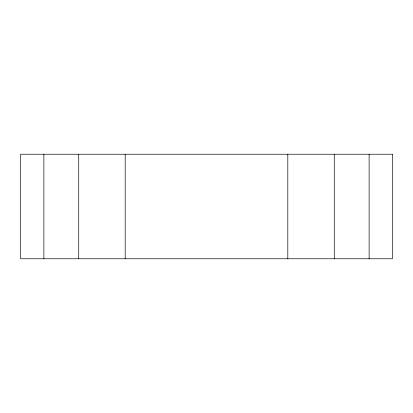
<?xml version="1.0" encoding="UTF-8"?>
<svg xmlns="http://www.w3.org/2000/svg" width="413" height="413" viewBox="0 0 413 413"><rect width="100%" height="100%" fill="white"/><g stroke="black" fill="none" stroke-linecap="round" stroke-linejoin="round"><path stroke-width="0.62" d="M369.119 154.23L369.119 258.77M334.272 154.23L334.272 258.77M287.809 154.23L287.809 258.77M125.191 154.23L125.191 258.77M78.728 154.23L78.728 258.77M43.881 154.23L43.881 258.77M392.35 154.23L20.65 154.23L20.65 258.77L392.35 258.77L392.35 154.23"/></g></svg>
